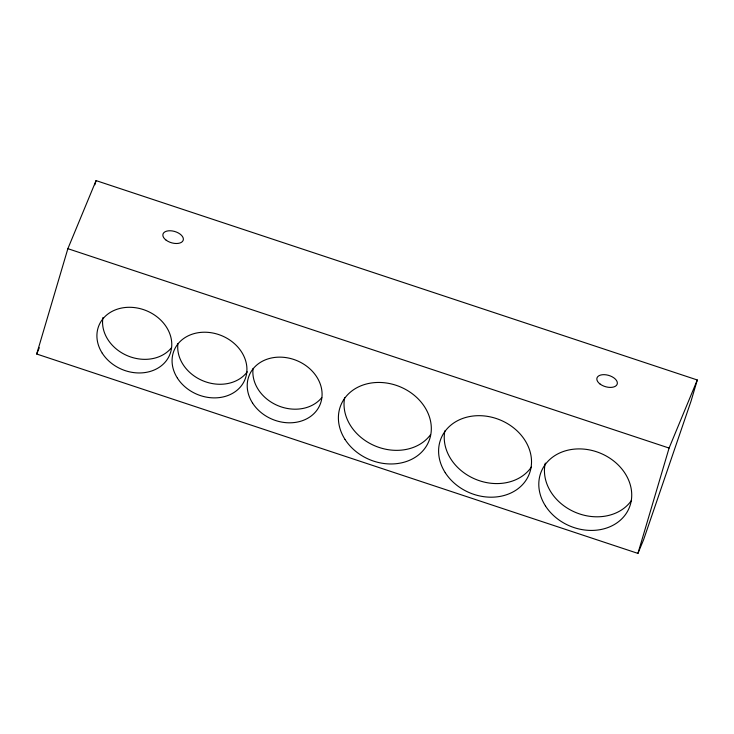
<?xml version="1.0" encoding="UTF-8"?>
<svg xmlns="http://www.w3.org/2000/svg" width="734" height="734" viewBox="0 0 734 734"><rect width="100%" height="100%" fill="white"/><g stroke="black" fill="none" stroke-linecap="round" stroke-linejoin="round"><path stroke-width="1.1" d="M36.7 354.017L67.867 248.679L96.071 180.601L697.3 379.983L691.07 401.048L643.571 539.784L637.929 553.399L36.7 354.017L39.306 347.733M94.824 184.812L96.071 180.601M637.929 553.399L669.096 448.061L697.3 379.983M67.867 248.679L669.096 448.061M631.561 500.304A47.563 39.48 22.5 0 1 575.025 512.194A47.563 39.48 22.5 0 1 545.289 463.09M321.786 397.58A38.315 31.801 22.5 0 1 277.736 405.581A38.315 31.801 22.5 0 1 253.092 368.404M247.275 371.826A38.315 31.801 22.5 0 1 203.162 380.9A38.315 31.801 22.5 0 1 177.94 343.475M171.481 347.733A38.315 31.801 22.5 0 1 126.854 355.485A38.315 31.801 22.5 0 1 102.944 317.51M430.546 434.693A47.563 39.48 22.5 0 1 374.624 445.74A47.563 39.48 22.5 0 1 344.659 397.644M531.352 467.081A47.563 39.48 22.5 0 1 475.393 479.21A47.563 39.48 22.5 0 1 444.868 430.876M600.128 384.093A10.57 5.872 16.5 0 0 617.111 384.359A10.57 5.872 16.5 0 0 604.036 374.661A10.57 5.872 16.5 0 0 600.128 384.093M166.15 240.183A10.57 5.872 16.5 0 0 183.133 240.449A10.57 5.872 16.5 0 0 170.059 230.751A10.57 5.872 16.5 0 0 166.15 240.183M545.445 505.909A47.563 39.48 22.5 0 0 625.918 513.919A47.563 39.48 22.5 0 0 584.429 449.162A47.563 39.48 22.5 0 0 545.445 505.909M445.244 472.678A47.563 39.48 22.5 0 0 525.709 480.697A47.563 39.48 22.5 0 0 484.229 415.939A47.563 39.48 22.5 0 0 445.244 472.678M345.035 439.446A47.563 39.48 22.5 0 0 425.509 447.465A47.563 39.48 22.5 0 0 384.02 382.708A47.563 39.48 22.5 0 0 345.035 439.446M252.569 403.058A38.315 31.801 22.5 0 0 317.4 409.517A38.315 31.801 22.5 0 0 283.975 357.348A38.315 31.801 22.5 0 0 252.569 403.058M177.417 378.129A38.315 31.801 22.5 0 0 242.248 384.588A38.315 31.801 22.5 0 0 208.823 332.429A38.315 31.801 22.5 0 0 177.417 378.129M102.265 353.21A38.315 31.801 22.5 0 0 167.086 359.669A38.315 31.801 22.5 0 0 133.671 307.5A38.315 31.801 22.5 0 0 102.265 353.21"/></g></svg>
